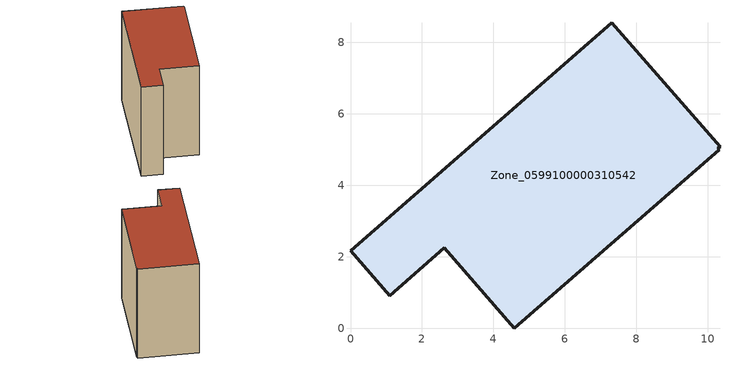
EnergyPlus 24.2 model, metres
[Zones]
Zone_0599100000310542
 floor ground (C_G): 10.28,5.03 10.32,4.99 4.58,0 2.63,2.25 1.1,0.91 0,2.16 7.31,8.55 10.34,5.09 z0
 wall outside (C_F): 7.31,8.55 0,2.16 1.1,0.91 2.63,2.25 4.58,0 10.32,4.99 10.28,5.03 10.34,5.09 7.31,8.55 z0:8.08
 roof outside (C_R): 10.28,5.03 10.34,5.09 7.31,8.55 0,2.16 1.1,0.91 2.63,2.25 4.58,0 10.32,4.99 z8.08
[BUILDING]
Pand.0599100000310542: North Axis=0; Terrain=City; Loads Convergence Tolerance Value=0.04; Temperature Convergence Tolerance Value=0.4; Solar Distribution=FullExterior; Maximum Number of Warmup Days=25; Minimum Number of Warmup Days=1
[Site:Location]
Rotterdam.The.Hague.AP_ZH_NLD Design_Conditions: Latitude=51.96; Longitude=4.45; Time Zone=1; Elevation=-4.5
[SITE:GROUNDTEMPERATURE:BUILDINGSURFACE]
18, 18, 18, 18, 18, 18, 18, 18, 18, 18, 18, 18
[MATERIAL] Thermal Absorptance=0.9; Solar Absorptance=0.7; Visible Absorptance=0.7
Name | Roughness | Thickness | Conductivity | Density | Specific Heat
G.TI.1946 | MediumSmooth | 0.15 | 1 | 540 | 1210
F.TI.1946 | Rough | 0.3 | 0.857143 | 1920 | 840
R.TI.1946 | MediumRough | 0.2 | 0.1 | 1500 | 1000
[CONSTRUCTION]
C_G: G.TI.1946
C_F: F.TI.1946
C_R: R.TI.1946
[ZONE]
Zone_0599100000310542: Type=1; Multiplier=1; Ceiling Height=Autocalculate; Volume=Autocalculate; Floor Area=autocalculate; Part of Total Floor Area=Yes
[ZONEINFILTRATION:DESIGNFLOWRATE]
Infil_Zone_0599100000310542: Zone or ZoneList or Space or SpaceList=Zone_0599100000310542; Schedule=AlwaysOn; Design Flow Rate Calculation Method=Flow/Area; Flow Rate per Floor Area=0.003; Constant Term Coefficient=1; Temperature Term Coefficient=0; Velocity Term Coefficient=0; Velocity Squared Term Coefficient=0
[HVACTEMPLATE:ZONE:IDEALLOADSAIRSYSTEM]
Zone_0599100000310542: Maximum Heating Supply Air Temperature=50; Minimum Cooling Supply Air Temperature=13; Maximum Heating Supply Air Humidity Ratio=0.0156; Minimum Cooling Supply Air Humidity Ratio=0.0077; Heating Limit=NoLimit; Cooling Limit=NoLimit; Dehumidification Control Type=ConstantSensibleHeatRatio; Cooling Sensible Heat Ratio=0.7; Dehumidification Setpoint=60; Humidification Control Type=None; Humidification Setpoint=30; Outdoor Air Method=None; Outdoor Air Flow Rate per Person=0.00944; Outdoor Air Flow Rate per Zone Floor Area=0; Outdoor Air Flow Rate per Zone=0; Demand Controlled Ventilation Type=None; Outdoor Air Economizer Type=NoEconomizer; Heat Recovery Type=None; Sensible Heat Recovery Effectiveness=0.7; Latent Heat Recovery Effectiveness=0.65
[ZONECONTROL:THERMOSTAT]
ThermostatControl_Zone_0599100000310542: Zone or ZoneList=Zone_0599100000310542; Control Type Schedule=DualSetpointControlType; Control 1=Thermostat_Zone_0599100000310542; Temperature Difference Between Cutout And Setpoint=0
[THERMOSTATSETPOINT:DUALSETPOINT]
Thermostat_Zone_0599100000310542: Heating Setpoint Temperature Schedule=HeatingSetpoint_Zone_0599100000310542; Cooling Setpoint Temperature Schedule=CoolingSetpoint_Zone_0599100000310542
[SCHEDULE:COMPACT]
HeatingSetpoint_Zone_0599100000310542: Through: 12/31, For: AllDays, Until: 24:00, 21
CoolingSetpoint_Zone_0599100000310542: Through: 12/31, For: AllDays, Until: 24:00, 24
DualSetpointControlType: Through: 12/31, For: AllDays, Until: 24:00, 4
AlwaysOn: Through: 12/31, For: AllDays, Until: 24:00, 1
